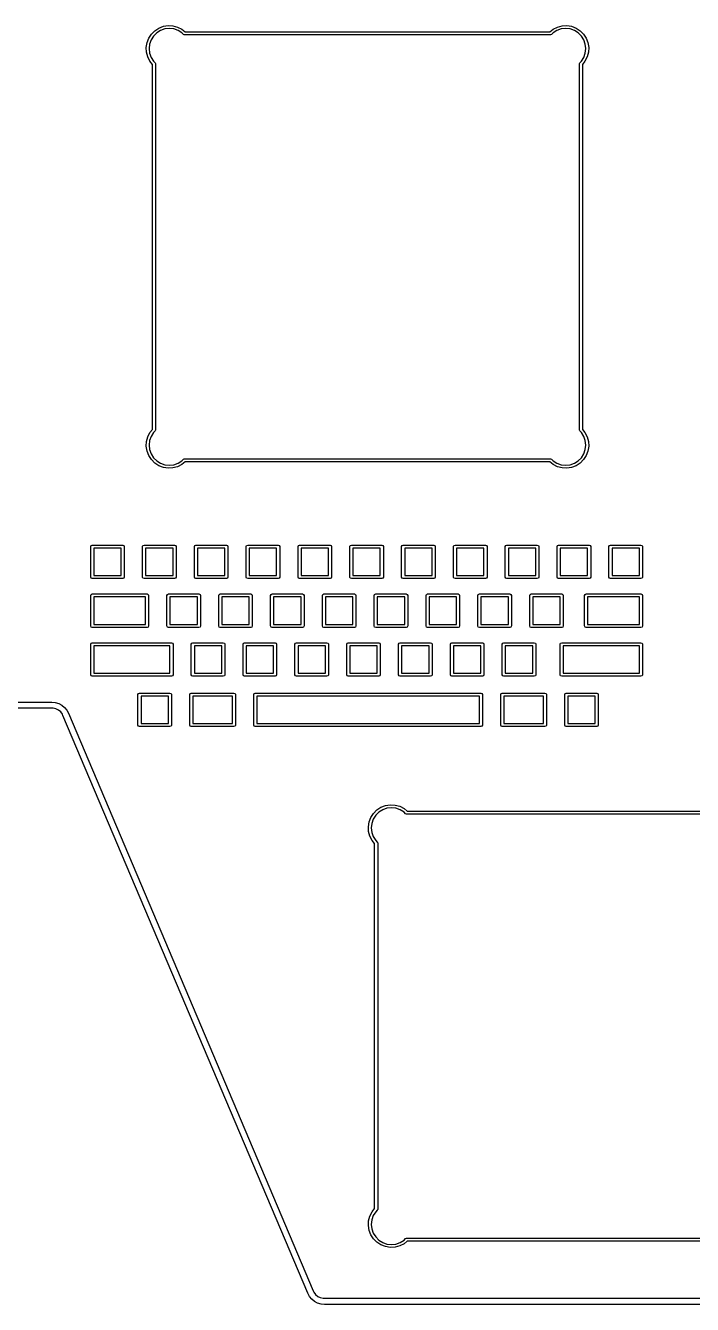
# Model space of a CAD drawing. Extents: x 64 to 184, y -150 to -49.
# Drawn here: x 99.56 to 121.44, y -131.3 to -89.37 of the extents above; entities that cross this region are included whole.
import ezdxf

# ---------------------------------------------------------------- set-up
doc = ezdxf.new("R2010")
doc.units = 0
doc.layers.add('BLACK', color=7, linetype='CONTINUOUS')

msp = doc.modelspace()

# ---------------------------------------------------------------- linework, layer by layer
at = {"layer": 'BLACK', "linetype": 'CONTINUOUS'}
for p, q in [((103.604014, -89.777681), (103.690218, -89.644938)), ((103.761603, -89.709109), (103.682822, -89.834488)), ((103.690218, -89.644938), (103.802138, -89.533018)), ((103.866309, -89.604403), (103.761603, -89.709109)), ((103.802138, -89.533018), (103.934881, -89.446814)), ((103.991688, -89.525622), (103.866309, -89.604403)), ((103.934881, -89.446814), (104.082647, -89.390092)), ((104.131455, -89.476715), (103.991688, -89.525622)), ((104.082647, -89.390092), (104.238976, -89.365332)), ((104.2786, -89.460136), (104.131455, -89.476715)), ((104.238976, -89.365332), (104.397037, -89.373615)), ((104.425745, -89.476715), (104.2786, -89.460136)), ((104.397037, -89.373615), (104.549923, -89.414581)), ((104.565512, -89.525622), (104.425745, -89.476715)), ((104.549923, -89.414581), (104.690949, -89.486437)), ((104.690891, -89.604403), (104.565512, -89.525622)), ((104.743244, -89.656756), (104.690891, -89.604403)), ((104.690949, -89.486437), (104.79587, -89.5714)), ((104.743245, -89.656755), (104.743244, -89.656756)), ((104.770778, -89.670784), (104.743245, -89.656755)), ((104.77536, -89.670058), (104.770778, -89.670784)), ((104.7786, -89.6714), (104.77536, -89.670058)), ((116.7786, -89.6714), (104.7786, -89.6714)), ((104.79587, -89.5714), (116.76133, -89.5714)), ((116.76133, -89.5714), (116.866251, -89.486437)), ((116.781839, -89.670058), (116.7786, -89.6714)), ((116.786422, -89.670784), (116.781839, -89.670058)), ((116.813955, -89.656755), (116.786422, -89.670784)), ((116.813956, -89.656756), (116.813955, -89.656755)), ((116.866309, -89.604403), (116.813956, -89.656756)), ((116.866251, -89.486437), (117.007277, -89.414581)), ((116.991688, -89.525622), (116.866309, -89.604403)), ((117.131455, -89.476715), (116.991688, -89.525622)), ((117.007277, -89.414581), (117.160163, -89.373615)), ((117.2786, -89.460136), (117.131455, -89.476715)), ((117.160163, -89.373615), (117.318224, -89.365332)), ((117.425745, -89.476715), (117.2786, -89.460136)), ((117.318224, -89.365332), (117.474553, -89.390092)), ((117.565512, -89.525622), (117.425745, -89.476715)), ((117.474553, -89.390092), (117.622319, -89.446814)), ((117.690891, -89.604403), (117.565512, -89.525622)), ((117.622319, -89.446814), (117.755062, -89.533018)), ((117.795597, -89.709109), (117.690891, -89.604403)), ((117.755062, -89.533018), (117.866982, -89.644938)), ((117.874378, -89.834488), (117.795597, -89.709109)), ((117.866982, -89.644938), (117.953186, -89.777681)), ((103.522532, -90.081776), (103.547292, -89.925447)), ((103.530815, -90.239837), (103.522532, -90.081776)), ((103.547292, -89.925447), (103.604014, -89.777681)), ((103.633915, -89.974255), (103.617336, -90.1214)), ((103.617336, -90.1214), (103.633915, -90.268545)), ((103.682822, -89.834488), (103.633915, -89.974255)), ((117.923285, -89.974255), (117.874378, -89.834488)), ((117.939864, -90.1214), (117.923285, -89.974255)), ((117.923285, -90.268545), (117.939864, -90.1214)), ((117.953186, -89.777681), (118.009908, -89.925447)), ((118.009908, -89.925447), (118.034668, -90.081776)), ((118.034668, -90.081776), (118.026385, -90.239837)), ((103.571781, -90.392723), (103.530815, -90.239837)), ((103.643637, -90.533749), (103.571781, -90.392723)), ((103.633915, -90.268545), (103.682822, -90.408312)), ((103.7286, -90.638669), (103.643637, -90.533749)), ((103.682822, -90.408312), (103.761603, -90.533691)), ((103.761603, -90.533691), (103.813956, -90.586044)), ((117.743244, -90.586044), (117.795597, -90.533691)), ((117.795597, -90.533691), (117.874378, -90.408312)), ((117.913563, -90.533749), (117.8286, -90.638669)), ((117.874378, -90.408312), (117.923285, -90.268545)), ((117.985419, -90.392723), (117.913563, -90.533749)), ((118.026385, -90.239837), (117.985419, -90.392723)), ((103.7286, -102.60413), (103.7286, -90.638669)), ((103.813956, -90.586044), (103.813955, -90.586045)), ((103.813955, -90.586045), (103.827984, -90.613578)), ((103.827984, -90.613578), (103.827258, -90.61816)), ((103.827258, -90.61816), (103.8286, -90.6214)), ((103.8286, -90.6214), (103.8286, -102.6214)), ((117.7286, -90.6214), (117.729941, -90.61816)), ((117.7286, -102.6214), (117.7286, -90.6214)), ((117.729216, -90.613578), (117.743245, -90.586045)), ((117.729941, -90.61816), (117.729216, -90.613578)), ((117.743245, -90.586045), (117.743244, -90.586044)), ((117.8286, -90.638669), (117.8286, -102.60413)), ((103.571781, -102.850077), (103.643637, -102.709051)), ((103.643637, -102.709051), (103.7286, -102.60413)), ((103.761603, -102.709109), (103.682822, -102.834488)), ((103.813956, -102.656756), (103.761603, -102.709109)), ((103.827984, -102.629222), (103.813955, -102.656755)), ((103.813955, -102.656755), (103.813956, -102.656756)), ((103.8286, -102.6214), (103.827258, -102.624639)), ((103.827258, -102.624639), (103.827984, -102.629222)), ((117.729941, -102.624639), (117.7286, -102.6214)), ((117.729216, -102.629222), (117.729941, -102.624639)), ((117.743245, -102.656755), (117.729216, -102.629222)), ((117.743244, -102.656756), (117.743245, -102.656755)), ((117.795597, -102.709109), (117.743244, -102.656756)), ((117.874378, -102.834488), (117.795597, -102.709109)), ((117.8286, -102.60413), (117.913563, -102.709051)), ((117.913563, -102.709051), (117.985419, -102.850077)), ((103.522532, -103.161024), (103.530815, -103.002963)), ((103.530815, -103.002963), (103.571781, -102.850077)), ((103.633915, -102.974255), (103.617336, -103.1214)), ((103.617336, -103.1214), (103.633915, -103.268545)), ((103.682822, -102.834488), (103.633915, -102.974255)), ((117.923285, -102.974255), (117.874378, -102.834488)), ((117.939864, -103.1214), (117.923285, -102.974255)), ((117.923285, -103.268545), (117.939864, -103.1214)), ((117.985419, -102.850077), (118.026385, -103.002963)), ((118.026385, -103.002963), (118.034668, -103.161024)), ((103.547292, -103.317353), (103.522532, -103.161024)), ((103.604014, -103.465119), (103.547292, -103.317353)), ((103.690218, -103.597862), (103.604014, -103.465119)), ((103.633915, -103.268545), (103.682822, -103.408312)), ((103.682822, -103.408312), (103.761603, -103.533691)), ((103.761603, -103.533691), (103.866309, -103.638397)), ((117.690891, -103.638397), (117.795597, -103.533691)), ((117.795597, -103.533691), (117.874378, -103.408312)), ((117.953186, -103.465119), (117.866982, -103.597862)), ((117.874378, -103.408312), (117.923285, -103.268545)), ((118.009908, -103.317353), (117.953186, -103.465119)), ((118.034668, -103.161024), (118.009908, -103.317353)), ((103.802138, -103.709782), (103.690218, -103.597862)), ((103.934881, -103.795986), (103.802138, -103.709782)), ((103.866309, -103.638397), (103.991688, -103.717178)), ((104.082647, -103.852708), (103.934881, -103.795986)), ((103.991688, -103.717178), (104.131455, -103.766085)), ((104.238976, -103.877468), (104.082647, -103.852708)), ((104.131455, -103.766085), (104.2786, -103.782664)), ((104.397037, -103.869185), (104.238976, -103.877468)), ((104.2786, -103.782664), (104.425745, -103.766085)), ((104.549923, -103.828219), (104.397037, -103.869185)), ((104.425745, -103.766085), (104.565512, -103.717178)), ((104.690949, -103.756363), (104.549923, -103.828219)), ((104.565512, -103.717178), (104.690891, -103.638397)), ((104.690891, -103.638397), (104.743244, -103.586044)), ((104.79587, -103.6714), (104.690949, -103.756363)), ((104.743244, -103.586044), (104.743245, -103.586045)), ((104.743245, -103.586045), (104.770778, -103.572016)), ((104.770778, -103.572016), (104.77536, -103.572741)), ((104.77536, -103.572741), (104.7786, -103.5714)), ((104.7786, -103.5714), (116.7786, -103.5714)), ((116.76133, -103.6714), (104.79587, -103.6714)), ((116.866251, -103.756363), (116.76133, -103.6714)), ((116.7786, -103.5714), (116.781839, -103.572741)), ((116.781839, -103.572741), (116.786422, -103.572016)), ((116.786422, -103.572016), (116.813955, -103.586045)), ((116.813955, -103.586045), (116.813956, -103.586044)), ((116.813956, -103.586044), (116.866309, -103.638397)), ((117.007277, -103.828219), (116.866251, -103.756363)), ((116.866309, -103.638397), (116.991688, -103.717178)), ((116.991688, -103.717178), (117.131455, -103.766085)), ((117.160163, -103.869185), (117.007277, -103.828219)), ((117.131455, -103.766085), (117.2786, -103.782664)), ((117.318224, -103.877468), (117.160163, -103.869185)), ((117.2786, -103.782664), (117.425745, -103.766085)), ((117.474553, -103.852708), (117.318224, -103.877468)), ((117.425745, -103.766085), (117.565512, -103.717178)), ((117.622319, -103.795986), (117.474553, -103.852708)), ((117.565512, -103.717178), (117.690891, -103.638397)), ((117.755062, -103.709782), (117.622319, -103.795986)), ((117.866982, -103.597862), (117.755062, -103.709782)), ((101.7, -106.45), (101.714645, -106.414645)), ((101.7, -107.45), (101.7, -106.45)), ((101.714645, -106.414645), (101.75, -106.4)), ((101.75, -106.4), (102.75, -106.4)), ((101.8, -106.5), (101.8, -107.4)), ((102.7, -106.5), (101.8, -106.5)), ((102.7, -107.4), (102.7, -106.5)), ((102.75, -106.4), (102.785355, -106.414645)), ((102.785355, -106.414645), (102.8, -106.45)), ((102.8, -106.45), (102.8, -107.45)), ((103.4, -106.45), (103.414645, -106.414645)), ((103.4, -107.45), (103.4, -106.45)), ((103.414645, -106.414645), (103.45, -106.4)), ((103.45, -106.4), (104.45, -106.4)), ((103.5, -106.5), (103.5, -107.4)), ((104.4, -106.5), (103.5, -106.5)), ((104.4, -107.4), (104.4, -106.5)), ((104.45, -106.4), (104.485355, -106.414645)), ((104.485355, -106.414645), (104.5, -106.45)), ((104.5, -106.45), (104.5, -107.45)), ((105.1, -106.45), (105.114645, -106.414645)), ((105.1, -107.45), (105.1, -106.45)), ((105.114645, -106.414645), (105.15, -106.4)), ((105.15, -106.4), (106.15, -106.4)), ((105.2, -106.5), (105.2, -107.4)), ((106.1, -106.5), (105.2, -106.5)), ((106.1, -107.4), (106.1, -106.5)), ((106.15, -106.4), (106.185355, -106.414645)), ((106.185355, -106.414645), (106.2, -106.45)), ((106.2, -106.45), (106.2, -107.45)), ((106.8, -106.45), (106.814645, -106.414645)), ((106.8, -107.45), (106.8, -106.45)), ((106.814645, -106.414645), (106.85, -106.4)), ((106.85, -106.4), (107.85, -106.4)), ((106.9, -106.5), (106.9, -107.4)), ((107.8, -106.5), (106.9, -106.5)), ((107.8, -107.4), (107.8, -106.5)), ((107.85, -106.4), (107.885355, -106.414645)), ((107.885355, -106.414645), (107.9, -106.45)), ((107.9, -106.45), (107.9, -107.45)), ((108.5, -106.45), (108.514645, -106.414645)), ((108.5, -107.45), (108.5, -106.45)), ((108.514645, -106.414645), (108.55, -106.4)), ((108.55, -106.4), (109.55, -106.4)), ((108.6, -106.5), (108.6, -107.4)), ((109.5, -106.5), (108.6, -106.5)), ((109.5, -107.4), (109.5, -106.5)), ((109.55, -106.4), (109.585355, -106.414645)), ((109.585355, -106.414645), (109.6, -106.45)), ((109.6, -106.45), (109.6, -107.45)), ((110.2, -106.45), (110.214645, -106.414645)), ((110.2, -107.45), (110.2, -106.45)), ((110.214645, -106.414645), (110.25, -106.4)), ((110.25, -106.4), (111.25, -106.4)), ((110.3, -106.5), (110.3, -107.4)), ((111.2, -106.5), (110.3, -106.5)), ((111.2, -107.4), (111.2, -106.5)), ((111.25, -106.4), (111.285355, -106.414645)), ((111.285355, -106.414645), (111.3, -106.45)), ((111.3, -106.45), (111.3, -107.45)), ((111.9, -106.45), (111.914645, -106.414645)), ((111.9, -107.45), (111.9, -106.45)), ((111.914645, -106.414645), (111.95, -106.4)), ((111.95, -106.4), (112.95, -106.4)), ((112, -106.5), (112, -107.4)), ((112.9, -106.5), (112, -106.5)), ((112.9, -107.4), (112.9, -106.5)), ((112.95, -106.4), (112.985355, -106.414645)), ((112.985355, -106.414645), (113, -106.45)), ((113, -106.45), (113, -107.45)), ((113.6, -106.45), (113.614645, -106.414645)), ((113.6, -107.45), (113.6, -106.45)), ((113.614645, -106.414645), (113.65, -106.4)), ((113.65, -106.4), (114.65, -106.4)), ((113.7, -106.5), (113.7, -107.4)), ((114.6, -106.5), (113.7, -106.5)), ((114.6, -107.4), (114.6, -106.5)), ((114.65, -106.4), (114.685355, -106.414645)), ((114.685355, -106.414645), (114.7, -106.45)), ((114.7, -106.45), (114.7, -107.45)), ((115.3, -106.45), (115.314645, -106.414645)), ((115.3, -107.45), (115.3, -106.45)), ((115.314645, -106.414645), (115.35, -106.4)), ((115.35, -106.4), (116.35, -106.4)), ((115.4, -106.5), (115.4, -107.4)), ((116.3, -106.5), (115.4, -106.5)), ((116.3, -107.4), (116.3, -106.5)), ((116.35, -106.4), (116.385355, -106.414645)), ((116.385355, -106.414645), (116.4, -106.45)), ((116.4, -106.45), (116.4, -107.45)), ((117, -106.45), (117.014645, -106.414645)), ((117, -107.45), (117, -106.45)), ((117.014645, -106.414645), (117.05, -106.4)), ((117.05, -106.4), (118.05, -106.4)), ((117.1, -106.5), (117.1, -107.4)), ((118, -106.5), (117.1, -106.5)), ((118, -107.4), (118, -106.5)), ((118.05, -106.4), (118.085355, -106.414645)), ((118.085355, -106.414645), (118.1, -106.45)), ((118.1, -106.45), (118.1, -107.45)), ((118.7, -106.45), (118.714645, -106.414645)), ((118.7, -107.45), (118.7, -106.45)), ((118.714645, -106.414645), (118.75, -106.4)), ((118.75, -106.4), (119.75, -106.4)), ((118.8, -106.5), (118.8, -107.4)), ((119.7, -106.5), (118.8, -106.5)), ((119.7, -107.4), (119.7, -106.5)), ((119.75, -106.4), (119.785355, -106.414645)), ((119.785355, -106.414645), (119.8, -106.45)), ((119.8, -106.45), (119.8, -107.45)), ((101.714645, -107.485355), (101.7, -107.45)), ((101.75, -107.5), (101.714645, -107.485355)), ((102.75, -107.5), (101.75, -107.5)), ((101.8, -107.4), (102.7, -107.4)), ((102.785355, -107.485355), (102.75, -107.5)), ((102.8, -107.45), (102.785355, -107.485355)), ((103.414645, -107.485355), (103.4, -107.45)), ((103.45, -107.5), (103.414645, -107.485355)), ((104.45, -107.5), (103.45, -107.5)), ((103.5, -107.4), (104.4, -107.4)), ((104.485355, -107.485355), (104.45, -107.5)), ((104.5, -107.45), (104.485355, -107.485355)), ((105.114645, -107.485355), (105.1, -107.45)), ((105.15, -107.5), (105.114645, -107.485355)), ((106.15, -107.5), (105.15, -107.5)), ((105.2, -107.4), (106.1, -107.4)), ((106.185355, -107.485355), (106.15, -107.5)), ((106.2, -107.45), (106.185355, -107.485355)), ((106.814645, -107.485355), (106.8, -107.45)), ((106.85, -107.5), (106.814645, -107.485355)), ((107.85, -107.5), (106.85, -107.5)), ((106.9, -107.4), (107.8, -107.4)), ((107.885355, -107.485355), (107.85, -107.5)), ((107.9, -107.45), (107.885355, -107.485355)), ((108.514645, -107.485355), (108.5, -107.45)), ((108.55, -107.5), (108.514645, -107.485355)), ((109.55, -107.5), (108.55, -107.5)), ((108.6, -107.4), (109.5, -107.4)), ((109.585355, -107.485355), (109.55, -107.5)), ((109.6, -107.45), (109.585355, -107.485355)), ((110.214645, -107.485355), (110.2, -107.45)), ((110.25, -107.5), (110.214645, -107.485355)), ((111.25, -107.5), (110.25, -107.5)), ((110.3, -107.4), (111.2, -107.4)), ((111.285355, -107.485355), (111.25, -107.5)), ((111.3, -107.45), (111.285355, -107.485355)), ((111.914645, -107.485355), (111.9, -107.45)), ((111.95, -107.5), (111.914645, -107.485355)), ((112.95, -107.5), (111.95, -107.5)), ((112, -107.4), (112.9, -107.4)), ((112.985355, -107.485355), (112.95, -107.5)), ((113, -107.45), (112.985355, -107.485355)), ((113.614645, -107.485355), (113.6, -107.45)), ((113.65, -107.5), (113.614645, -107.485355)), ((114.65, -107.5), (113.65, -107.5)), ((113.7, -107.4), (114.6, -107.4)), ((114.685355, -107.485355), (114.65, -107.5)), ((114.7, -107.45), (114.685355, -107.485355)), ((115.314645, -107.485355), (115.3, -107.45)), ((115.35, -107.5), (115.314645, -107.485355)), ((116.35, -107.5), (115.35, -107.5)), ((115.4, -107.4), (116.3, -107.4)), ((116.385355, -107.485355), (116.35, -107.5)), ((116.4, -107.45), (116.385355, -107.485355)), ((117.014645, -107.485355), (117, -107.45)), ((117.05, -107.5), (117.014645, -107.485355)), ((118.05, -107.5), (117.05, -107.5)), ((117.1, -107.4), (118, -107.4)), ((118.085355, -107.485355), (118.05, -107.5)), ((118.1, -107.45), (118.085355, -107.485355)), ((118.714645, -107.485355), (118.7, -107.45)), ((118.75, -107.5), (118.714645, -107.485355)), ((119.75, -107.5), (118.75, -107.5)), ((118.8, -107.4), (119.7, -107.4)), ((119.785355, -107.485355), (119.75, -107.5)), ((119.8, -107.45), (119.785355, -107.485355)), ((101.7, -108.05), (101.714645, -108.014645)), ((101.7, -109.05), (101.7, -108.05)), ((101.714645, -108.014645), (101.75, -108)), ((101.75, -108), (103.55, -108)), ((101.8, -108.1), (101.8, -109)), ((103.5, -108.1), (101.8, -108.1)), ((103.5, -109), (103.5, -108.1)), ((103.55, -108), (103.585355, -108.014645)), ((103.585355, -108.014645), (103.6, -108.05)), ((103.6, -108.05), (103.6, -109.05)), ((104.2, -108.05), (104.214645, -108.014645)), ((104.2, -109.05), (104.2, -108.05)), ((104.214645, -108.014645), (104.25, -108)), ((104.25, -108), (105.25, -108)), ((104.3, -108.1), (104.3, -109)), ((105.2, -108.1), (104.3, -108.1)), ((105.2, -109), (105.2, -108.1)), ((105.25, -108), (105.285355, -108.014645)), ((105.285355, -108.014645), (105.3, -108.05)), ((105.3, -108.05), (105.3, -109.05)), ((105.9, -108.05), (105.914645, -108.014645)), ((105.9, -109.05), (105.9, -108.05)), ((105.914645, -108.014645), (105.95, -108)), ((105.95, -108), (106.95, -108)), ((106, -108.1), (106, -109)), ((106.9, -108.1), (106, -108.1)), ((106.9, -109), (106.9, -108.1)), ((106.95, -108), (106.985355, -108.014645)), ((106.985355, -108.014645), (107, -108.05)), ((107, -108.05), (107, -109.05)), ((107.6, -108.05), (107.614645, -108.014645)), ((107.6, -109.05), (107.6, -108.05)), ((107.614645, -108.014645), (107.65, -108)), ((107.65, -108), (108.65, -108)), ((107.7, -108.1), (107.7, -109)), ((108.6, -108.1), (107.7, -108.1)), ((108.6, -109), (108.6, -108.1)), ((108.65, -108), (108.685355, -108.014645)), ((108.685355, -108.014645), (108.7, -108.05)), ((108.7, -108.05), (108.7, -109.05)), ((109.3, -108.05), (109.314645, -108.014645)), ((109.3, -109.05), (109.3, -108.05)), ((109.314645, -108.014645), (109.35, -108)), ((109.35, -108), (110.35, -108)), ((109.4, -108.1), (109.4, -109)), ((110.3, -108.1), (109.4, -108.1)), ((110.3, -109), (110.3, -108.1)), ((110.35, -108), (110.385355, -108.014645)), ((110.385355, -108.014645), (110.4, -108.05)), ((110.4, -108.05), (110.4, -109.05)), ((111, -108.05), (111.014645, -108.014645)), ((111, -109.05), (111, -108.05)), ((111.014645, -108.014645), (111.05, -108)), ((111.05, -108), (112.05, -108)), ((111.1, -108.1), (111.1, -109)), ((112, -108.1), (111.1, -108.1)), ((112, -109), (112, -108.1)), ((112.05, -108), (112.085355, -108.014645)), ((112.085355, -108.014645), (112.1, -108.05)), ((112.1, -108.05), (112.1, -109.05)), ((112.7, -108.05), (112.714645, -108.014645)), ((112.7, -109.05), (112.7, -108.05)), ((112.714645, -108.014645), (112.75, -108)), ((112.75, -108), (113.75, -108)), ((112.8, -108.1), (112.8, -109)), ((113.7, -108.1), (112.8, -108.1)), ((113.7, -109), (113.7, -108.1)), ((113.75, -108), (113.785355, -108.014645)), ((113.785355, -108.014645), (113.8, -108.05)), ((113.8, -108.05), (113.8, -109.05)), ((114.4, -108.05), (114.414645, -108.014645)), ((114.4, -109.05), (114.4, -108.05)), ((114.414645, -108.014645), (114.45, -108)), ((114.45, -108), (115.45, -108)), ((114.5, -108.1), (114.5, -109)), ((115.4, -108.1), (114.5, -108.1)), ((115.4, -109), (115.4, -108.1)), ((115.45, -108), (115.485355, -108.014645)), ((115.485355, -108.014645), (115.5, -108.05)), ((115.5, -108.05), (115.5, -109.05)), ((116.1, -108.05), (116.114645, -108.014645)), ((116.1, -109.05), (116.1, -108.05)), ((116.114645, -108.014645), (116.15, -108)), ((116.15, -108), (117.15, -108)), ((116.2, -108.1), (116.2, -109)), ((117.1, -108.1), (116.2, -108.1)), ((117.1, -109), (117.1, -108.1)), ((117.15, -108), (117.185355, -108.014645)), ((117.185355, -108.014645), (117.2, -108.05)), ((117.2, -108.05), (117.2, -109.05)), ((117.9, -108.05), (117.914645, -108.014645)), ((117.9, -109.05), (117.9, -108.05)), ((117.914645, -108.014645), (117.95, -108)), ((117.95, -108), (119.75, -108)), ((118, -108.1), (118, -109)), ((119.7, -108.1), (118, -108.1)), ((119.7, -109), (119.7, -108.1)), ((119.75, -108), (119.785355, -108.014645)), ((119.785355, -108.014645), (119.8, -108.05)), ((119.8, -108.05), (119.8, -109.05)), ((101.8, -109), (103.5, -109)), ((104.3, -109), (105.2, -109)), ((106, -109), (106.9, -109)), ((107.7, -109), (108.6, -109)), ((109.4, -109), (110.3, -109)), ((111.1, -109), (112, -109)), ((112.8, -109), (113.7, -109)), ((114.5, -109), (115.4, -109)), ((116.2, -109), (117.1, -109)), ((118, -109), (119.7, -109)), ((101.714645, -109.085355), (101.7, -109.05)), ((101.75, -109.1), (101.714645, -109.085355)), ((103.55, -109.1), (101.75, -109.1)), ((103.585355, -109.085355), (103.55, -109.1)), ((103.6, -109.05), (103.585355, -109.085355)), ((104.214645, -109.085355), (104.2, -109.05)), ((104.25, -109.1), (104.214645, -109.085355)), ((105.25, -109.1), (104.25, -109.1)), ((105.285355, -109.085355), (105.25, -109.1)), ((105.3, -109.05), (105.285355, -109.085355)), ((105.914645, -109.085355), (105.9, -109.05)), ((105.95, -109.1), (105.914645, -109.085355)), ((106.95, -109.1), (105.95, -109.1)), ((106.985355, -109.085355), (106.95, -109.1)), ((107, -109.05), (106.985355, -109.085355)), ((107.614645, -109.085355), (107.6, -109.05)), ((107.65, -109.1), (107.614645, -109.085355)), ((108.65, -109.1), (107.65, -109.1)), ((108.685355, -109.085355), (108.65, -109.1)), ((108.7, -109.05), (108.685355, -109.085355)), ((109.314645, -109.085355), (109.3, -109.05)), ((109.35, -109.1), (109.314645, -109.085355)), ((110.35, -109.1), (109.35, -109.1)), ((110.385355, -109.085355), (110.35, -109.1)), ((110.4, -109.05), (110.385355, -109.085355)), ((111.014645, -109.085355), (111, -109.05)), ((111.05, -109.1), (111.014645, -109.085355)), ((112.05, -109.1), (111.05, -109.1)), ((112.085355, -109.085355), (112.05, -109.1)), ((112.1, -109.05), (112.085355, -109.085355)), ((112.714645, -109.085355), (112.7, -109.05)), ((112.75, -109.1), (112.714645, -109.085355)), ((113.75, -109.1), (112.75, -109.1)), ((113.785355, -109.085355), (113.75, -109.1)), ((113.8, -109.05), (113.785355, -109.085355)), ((114.414645, -109.085355), (114.4, -109.05)), ((114.45, -109.1), (114.414645, -109.085355)), ((115.45, -109.1), (114.45, -109.1)), ((115.485355, -109.085355), (115.45, -109.1)), ((115.5, -109.05), (115.485355, -109.085355)), ((116.114645, -109.085355), (116.1, -109.05)), ((116.15, -109.1), (116.114645, -109.085355)), ((117.15, -109.1), (116.15, -109.1)), ((117.185355, -109.085355), (117.15, -109.1)), ((117.2, -109.05), (117.185355, -109.085355)), ((117.914645, -109.085355), (117.9, -109.05)), ((117.95, -109.1), (117.914645, -109.085355)), ((119.75, -109.1), (117.95, -109.1)), ((119.785355, -109.085355), (119.75, -109.1)), ((119.8, -109.05), (119.785355, -109.085355)), ((101.7, -109.65), (101.714645, -109.614645)), ((101.7, -110.65), (101.7, -109.65)), ((101.714645, -109.614645), (101.75, -109.6)), ((101.75, -109.6), (104.35, -109.6)), ((101.8, -109.7), (101.8, -110.6)), ((104.3, -109.7), (101.8, -109.7)), ((104.3, -110.6), (104.3, -109.7)), ((104.35, -109.6), (104.385355, -109.614645)), ((104.385355, -109.614645), (104.4, -109.65)), ((104.4, -109.65), (104.4, -110.65)), ((105, -109.65), (105.014645, -109.614645)), ((105, -110.65), (105, -109.65)), ((105.014645, -109.614645), (105.05, -109.6)), ((105.05, -109.6), (106.05, -109.6)), ((105.1, -109.7), (105.1, -110.6)), ((106, -109.7), (105.1, -109.7)), ((106, -110.6), (106, -109.7)), ((106.05, -109.6), (106.085355, -109.614645)), ((106.085355, -109.614645), (106.1, -109.65)), ((106.1, -109.65), (106.1, -110.65)), ((106.7, -109.65), (106.714645, -109.614645)), ((106.7, -110.65), (106.7, -109.65)), ((106.714645, -109.614645), (106.75, -109.6)), ((106.75, -109.6), (107.75, -109.6)), ((106.8, -109.7), (106.8, -110.6)), ((107.7, -109.7), (106.8, -109.7)), ((107.7, -110.6), (107.7, -109.7)), ((107.75, -109.6), (107.785355, -109.614645)), ((107.785355, -109.614645), (107.8, -109.65)), ((107.8, -109.65), (107.8, -110.65)), ((108.4, -109.65), (108.414645, -109.614645)), ((108.4, -110.65), (108.4, -109.65)), ((108.414645, -109.614645), (108.45, -109.6)), ((108.45, -109.6), (109.45, -109.6)), ((108.5, -109.7), (108.5, -110.6)), ((109.4, -109.7), (108.5, -109.7)), ((109.4, -110.6), (109.4, -109.7)), ((109.45, -109.6), (109.485355, -109.614645)), ((109.485355, -109.614645), (109.5, -109.65)), ((109.5, -109.65), (109.5, -110.65)), ((110.1, -109.65), (110.114645, -109.614645)), ((110.1, -110.65), (110.1, -109.65)), ((110.114645, -109.614645), (110.15, -109.6)), ((110.15, -109.6), (111.15, -109.6)), ((110.2, -109.7), (110.2, -110.6)), ((111.1, -109.7), (110.2, -109.7)), ((111.1, -110.6), (111.1, -109.7)), ((111.15, -109.6), (111.185355, -109.614645)), ((111.185355, -109.614645), (111.2, -109.65)), ((111.2, -109.65), (111.2, -110.65)), ((111.8, -109.65), (111.814645, -109.614645)), ((111.8, -110.65), (111.8, -109.65)), ((111.814645, -109.614645), (111.85, -109.6)), ((111.85, -109.6), (112.85, -109.6)), ((111.9, -109.7), (111.9, -110.6)), ((112.8, -109.7), (111.9, -109.7)), ((112.8, -110.6), (112.8, -109.7)), ((112.85, -109.6), (112.885355, -109.614645)), ((112.885355, -109.614645), (112.9, -109.65)), ((112.9, -109.65), (112.9, -110.65)), ((113.5, -109.65), (113.514645, -109.614645)), ((113.5, -110.65), (113.5, -109.65)), ((113.514645, -109.614645), (113.55, -109.6)), ((113.55, -109.6), (114.55, -109.6)), ((113.6, -109.7), (113.6, -110.6)), ((114.5, -109.7), (113.6, -109.7)), ((114.5, -110.6), (114.5, -109.7)), ((114.55, -109.6), (114.585355, -109.614645)), ((114.585355, -109.614645), (114.6, -109.65)), ((114.6, -109.65), (114.6, -110.65)), ((115.2, -109.65), (115.214645, -109.614645)), ((115.2, -110.65), (115.2, -109.65)), ((115.214645, -109.614645), (115.25, -109.6)), ((115.25, -109.6), (116.25, -109.6)), ((115.3, -109.7), (115.3, -110.6)), ((116.2, -109.7), (115.3, -109.7)), ((116.2, -110.6), (116.2, -109.7)), ((116.25, -109.6), (116.285355, -109.614645)), ((116.285355, -109.614645), (116.3, -109.65)), ((116.3, -109.65), (116.3, -110.65)), ((117.1, -109.65), (117.114645, -109.614645)), ((117.1, -110.65), (117.1, -109.65)), ((117.114645, -109.614645), (117.15, -109.6)), ((117.15, -109.6), (119.75, -109.6)), ((117.2, -109.7), (117.2, -110.6)), ((119.7, -109.7), (117.2, -109.7)), ((119.7, -110.6), (119.7, -109.7)), ((119.75, -109.6), (119.785355, -109.614645)), ((119.785355, -109.614645), (119.8, -109.65)), ((119.8, -109.65), (119.8, -110.65)), ((101.714645, -110.685355), (101.7, -110.65)), ((101.75, -110.7), (101.714645, -110.685355)), ((101.8, -110.6), (104.3, -110.6)), ((104.385355, -110.685355), (104.35, -110.7)), ((104.4, -110.65), (104.385355, -110.685355)), ((105.014645, -110.685355), (105, -110.65)), ((105.05, -110.7), (105.014645, -110.685355)), ((105.1, -110.6), (106, -110.6)), ((106.085355, -110.685355), (106.05, -110.7)), ((106.1, -110.65), (106.085355, -110.685355)), ((106.714645, -110.685355), (106.7, -110.65)), ((106.75, -110.7), (106.714645, -110.685355)), ((106.8, -110.6), (107.7, -110.6)), ((107.785355, -110.685355), (107.75, -110.7)), ((107.8, -110.65), (107.785355, -110.685355)), ((108.414645, -110.685355), (108.4, -110.65)), ((108.45, -110.7), (108.414645, -110.685355)), ((108.5, -110.6), (109.4, -110.6)), ((109.485355, -110.685355), (109.45, -110.7)), ((109.5, -110.65), (109.485355, -110.685355)), ((110.114645, -110.685355), (110.1, -110.65)), ((110.15, -110.7), (110.114645, -110.685355)), ((110.2, -110.6), (111.1, -110.6)), ((111.185355, -110.685355), (111.15, -110.7)), ((111.2, -110.65), (111.185355, -110.685355)), ((111.814645, -110.685355), (111.8, -110.65)), ((111.85, -110.7), (111.814645, -110.685355)), ((111.9, -110.6), (112.8, -110.6)), ((112.885355, -110.685355), (112.85, -110.7)), ((112.9, -110.65), (112.885355, -110.685355)), ((113.514645, -110.685355), (113.5, -110.65)), ((113.55, -110.7), (113.514645, -110.685355)), ((113.6, -110.6), (114.5, -110.6)), ((114.585355, -110.685355), (114.55, -110.7)), ((114.6, -110.65), (114.585355, -110.685355)), ((115.214645, -110.685355), (115.2, -110.65)), ((115.25, -110.7), (115.214645, -110.685355)), ((115.3, -110.6), (116.2, -110.6)), ((116.285355, -110.685355), (116.25, -110.7)), ((116.3, -110.65), (116.285355, -110.685355)), ((117.114645, -110.685355), (117.1, -110.65)), ((117.15, -110.7), (117.114645, -110.685355)), ((117.2, -110.6), (119.7, -110.6)), ((119.785355, -110.685355), (119.75, -110.7)), ((119.8, -110.65), (119.785355, -110.685355)), ((104.35, -110.7), (101.75, -110.7)), ((106.05, -110.7), (105.05, -110.7)), ((107.75, -110.7), (106.75, -110.7)), ((109.45, -110.7), (108.45, -110.7)), ((111.15, -110.7), (110.15, -110.7)), ((112.85, -110.7), (111.85, -110.7)), ((114.55, -110.7), (113.55, -110.7)), ((116.25, -110.7), (115.25, -110.7)), ((119.75, -110.7), (117.15, -110.7)), ((103.25, -111.3), (103.264645, -111.264645)), ((103.25, -112.3), (103.25, -111.3)), ((103.264645, -111.264645), (103.3, -111.25)), ((103.3, -111.25), (104.3, -111.25)), ((103.35, -111.35), (103.35, -112.25)), ((104.25, -111.35), (103.35, -111.35)), ((104.25, -112.25), (104.25, -111.35)), ((104.3, -111.25), (104.335355, -111.264645)), ((104.335355, -111.264645), (104.35, -111.3)), ((104.35, -111.3), (104.35, -112.3)), ((104.95, -111.3), (104.964645, -111.264645)), ((104.95, -112.3), (104.95, -111.3)), ((104.964645, -111.264645), (105, -111.25)), ((105, -111.25), (106.4, -111.25)), ((105.05, -111.35), (105.05, -112.25)), ((106.35, -111.35), (105.05, -111.35)), ((106.35, -112.25), (106.35, -111.35)), ((106.4, -111.25), (106.435355, -111.264645)), ((106.435355, -111.264645), (106.45, -111.3)), ((106.45, -111.3), (106.45, -112.3)), ((107.05, -111.3), (107.064645, -111.264645)), ((107.05, -112.3), (107.05, -111.3)), ((107.064645, -111.264645), (107.1, -111.25)), ((107.1, -111.25), (114.5, -111.25)), ((107.15, -111.35), (107.15, -112.25)), ((114.45, -111.35), (107.15, -111.35)), ((114.45, -112.25), (114.45, -111.35)), ((114.5, -111.25), (114.535355, -111.264645)), ((114.535355, -111.264645), (114.55, -111.3)), ((114.55, -111.3), (114.55, -112.3)), ((115.15, -111.3), (115.164645, -111.264645)), ((115.15, -112.3), (115.15, -111.3)), ((115.164645, -111.264645), (115.2, -111.25)), ((115.2, -111.25), (116.6, -111.25)), ((115.25, -111.35), (115.25, -112.25)), ((116.55, -111.35), (115.25, -111.35)), ((116.55, -112.25), (116.55, -111.35)), ((116.6, -111.25), (116.635355, -111.264645)), ((116.635355, -111.264645), (116.65, -111.3)), ((116.65, -111.3), (116.65, -112.3)), ((117.25, -111.3), (117.264645, -111.264645)), ((117.25, -112.3), (117.25, -111.3)), ((117.264645, -111.264645), (117.3, -111.25)), ((117.3, -111.25), (118.3, -111.25)), ((117.35, -111.35), (117.35, -112.25)), ((118.25, -111.35), (117.35, -111.35)), ((118.25, -112.25), (118.25, -111.35)), ((118.3, -111.25), (118.335355, -111.264645)), ((118.335355, -111.264645), (118.35, -111.3)), ((118.35, -111.3), (118.35, -112.3)), ((91.728553, -111.546446), (100.422414, -111.546446)), ((100.422406, -111.746446), (91.728553, -111.746446)), ((100.42241, -111.746447), (100.422406, -111.746446)), ((100.46942, -111.746478), (100.42241, -111.746447)), ((100.422414, -111.546446), (100.422417, -111.546447)), ((100.422417, -111.546447), (100.538666, -111.557819)), ((100.560877, -111.768277), (100.46942, -111.746478)), ((100.538666, -111.557819), (100.650511, -111.591496)), ((100.644788, -111.810685), (100.560877, -111.768277)), ((100.716582, -111.87139), (100.644788, -111.810685)), ((100.650511, -111.591496), (100.753713, -111.646204)), ((100.772347, -111.947086), (100.716582, -111.87139)), ((100.753713, -111.646204), (100.84436, -111.71987)), ((100.790695, -111.990292), (100.772347, -111.947086)), ((100.84436, -111.71987), (100.919018, -111.809701)), ((100.919018, -111.809701), (100.974859, -111.912294)), ((100.974859, -111.912294), (100.974841, -111.912301)), ((100.974841, -111.912301), (100.974841, -111.912305)), ((100.974841, -111.912305), (100.974845, -111.912309)), ((100.974845, -111.912309), (109.002297, -130.852538)), ((100.790701, -111.990355), (100.790695, -111.990292)), ((108.818153, -130.930584), (100.790701, -111.990355)), ((103.264645, -112.335355), (103.25, -112.3)), ((103.3, -112.35), (103.264645, -112.335355)), ((104.3, -112.35), (103.3, -112.35)), ((103.35, -112.25), (104.25, -112.25)), ((104.335355, -112.335355), (104.3, -112.35)), ((104.35, -112.3), (104.335355, -112.335355)), ((104.964645, -112.335355), (104.95, -112.3)), ((105, -112.35), (104.964645, -112.335355)), ((106.4, -112.35), (105, -112.35)), ((105.05, -112.25), (106.35, -112.25)), ((106.435355, -112.335355), (106.4, -112.35)), ((106.45, -112.3), (106.435355, -112.335355)), ((107.064645, -112.335355), (107.05, -112.3)), ((107.1, -112.35), (107.064645, -112.335355)), ((114.5, -112.35), (107.1, -112.35)), ((107.15, -112.25), (114.45, -112.25)), ((114.535355, -112.335355), (114.5, -112.35)), ((114.55, -112.3), (114.535355, -112.335355)), ((115.164645, -112.335355), (115.15, -112.3)), ((115.2, -112.35), (115.164645, -112.335355)), ((116.6, -112.35), (115.2, -112.35)), ((115.25, -112.25), (116.55, -112.25)), ((116.635355, -112.335355), (116.6, -112.35)), ((116.65, -112.3), (116.635355, -112.335355)), ((117.264645, -112.335355), (117.25, -112.3)), ((117.3, -112.35), (117.264645, -112.335355)), ((118.3, -112.35), (117.3, -112.35)), ((117.35, -112.25), (118.25, -112.25)), ((118.335355, -112.335355), (118.3, -112.35)), ((118.35, -112.3), (118.335355, -112.335355)), ((110.890014, -115.327681), (110.976218, -115.194938)), ((111.047603, -115.259109), (110.968822, -115.384488)), ((110.976218, -115.194938), (111.088138, -115.083018)), ((111.152309, -115.154403), (111.047603, -115.259109)), ((111.088138, -115.083018), (111.220881, -114.996814)), ((111.277688, -115.075622), (111.152309, -115.154403)), ((111.220881, -114.996814), (111.368647, -114.940092)), ((111.417455, -115.026715), (111.277688, -115.075622)), ((111.368647, -114.940092), (111.524976, -114.915332)), ((111.5646, -115.010136), (111.417455, -115.026715)), ((111.524976, -114.915332), (111.683037, -114.923615)), ((111.711745, -115.026715), (111.5646, -115.010136)), ((111.683037, -114.923615), (111.835923, -114.964581)), ((111.851512, -115.075622), (111.711745, -115.026715)), ((111.835923, -114.964581), (111.976949, -115.036437)), ((111.976891, -115.154403), (111.851512, -115.075622)), ((112.029244, -115.206756), (111.976891, -115.154403)), ((111.976949, -115.036437), (112.08187, -115.1214)), ((112.029245, -115.206755), (112.029244, -115.206756)), ((112.056778, -115.220784), (112.029245, -115.206755)), ((112.06136, -115.220058), (112.056778, -115.220784)), ((112.0646, -115.2214), (112.06136, -115.220058)), ((124.0646, -115.2214), (112.0646, -115.2214)), ((112.08187, -115.1214), (124.04733, -115.1214)), ((110.808532, -115.631776), (110.833292, -115.475447)), ((110.816815, -115.789837), (110.808532, -115.631776)), ((110.833292, -115.475447), (110.890014, -115.327681)), ((110.919915, -115.524255), (110.903336, -115.6714)), ((110.903336, -115.6714), (110.919915, -115.818545)), ((110.968822, -115.384488), (110.919915, -115.524255)), ((110.857781, -115.942723), (110.816815, -115.789837)), ((110.929637, -116.083749), (110.857781, -115.942723)), ((110.919915, -115.818545), (110.968822, -115.958312)), ((111.0146, -116.188669), (110.929637, -116.083749)), ((110.968822, -115.958312), (111.047603, -116.083691)), ((111.047603, -116.083691), (111.099956, -116.136044)), ((111.099956, -116.136044), (111.099955, -116.136045)), ((111.099955, -116.136045), (111.113984, -116.163578)), ((111.0146, -128.15413), (111.0146, -116.188669)), ((111.113984, -116.163578), (111.113258, -116.16816)), ((111.113258, -116.16816), (111.1146, -116.1714)), ((111.1146, -116.1714), (111.1146, -128.1714)), ((110.857781, -128.400077), (110.929637, -128.259051)), ((110.929637, -128.259051), (111.0146, -128.15413)), ((111.047603, -128.259109), (110.968822, -128.384488)), ((111.099956, -128.206756), (111.047603, -128.259109)), ((111.113984, -128.179222), (111.099955, -128.206755)), ((111.099955, -128.206755), (111.099956, -128.206756)), ((111.1146, -128.1714), (111.113258, -128.174639)), ((111.113258, -128.174639), (111.113984, -128.179222)), ((110.808532, -128.711024), (110.816815, -128.552963)), ((110.833292, -128.867353), (110.808532, -128.711024)), ((110.816815, -128.552963), (110.857781, -128.400077)), ((110.919915, -128.524255), (110.903336, -128.6714)), ((110.903336, -128.6714), (110.919915, -128.818545)), ((110.968822, -128.384488), (110.919915, -128.524255)), ((110.890014, -129.015119), (110.833292, -128.867353)), ((110.976218, -129.147862), (110.890014, -129.015119)), ((110.919915, -128.818545), (110.968822, -128.958312)), ((110.968822, -128.958312), (111.047603, -129.083691)), ((111.047603, -129.083691), (111.152309, -129.188397)), ((111.976891, -129.188397), (112.029244, -129.136044)), ((112.029244, -129.136044), (112.029245, -129.136045)), ((112.029245, -129.136045), (112.056778, -129.122016)), ((112.056778, -129.122016), (112.06136, -129.122741)), ((112.06136, -129.122741), (112.0646, -129.1214)), ((112.0646, -129.1214), (124.0646, -129.1214)), ((111.088138, -129.259782), (110.976218, -129.147862)), ((111.220881, -129.345986), (111.088138, -129.259782)), ((111.152309, -129.188397), (111.277688, -129.267178)), ((111.368647, -129.402708), (111.220881, -129.345986)), ((111.277688, -129.267178), (111.417455, -129.316085)), ((111.524976, -129.427468), (111.368647, -129.402708)), ((111.417455, -129.316085), (111.5646, -129.332664)), ((111.683037, -129.419185), (111.524976, -129.427468)), ((111.5646, -129.332664), (111.711745, -129.316085)), ((111.835923, -129.378219), (111.683037, -129.419185)), ((111.711745, -129.316085), (111.851512, -129.267178)), ((111.976949, -129.306363), (111.835923, -129.378219)), ((111.851512, -129.267178), (111.976891, -129.188397)), ((112.08187, -129.2214), (111.976949, -129.306363)), ((124.04733, -129.2214), (112.08187, -129.2214)), ((108.818143, -130.930596), (108.818156, -130.930591)), ((108.873982, -131.03319), (108.818143, -130.930596)), ((108.818155, -130.930586), (108.818153, -130.930584)), ((108.818156, -130.930591), (108.818155, -130.930586)), ((108.948639, -131.123021), (108.873982, -131.03319)), ((109.039286, -131.196687), (108.948639, -131.123021)), ((109.002297, -130.852538), (109.002301, -130.852584)), ((109.002301, -130.852584), (109.020656, -130.895806)), ((109.020656, -130.895806), (109.076419, -130.971502)), ((109.142486, -131.251396), (109.039286, -131.196687)), ((109.076419, -130.971502), (109.148212, -131.032208)), ((109.148212, -131.032208), (109.232122, -131.074616)), ((109.232122, -131.074616), (109.323578, -131.096416)), ((109.323578, -131.096416), (109.370587, -131.096447)), ((109.370587, -131.096447), (118.064444, -131.096447)), ((118.064444, -131.096447), (127.391965, -131.096447)), ((109.254331, -131.285075), (109.142486, -131.251396)), ((109.370581, -131.296447), (109.254331, -131.285075)), ((109.370582, -131.296446), (109.370581, -131.296447)), ((109.370584, -131.296447), (109.370582, -131.296446)), ((118.064444, -131.296447), (109.370584, -131.296447)), ((127.391965, -131.296447), (118.064444, -131.296447))]:
    msp.add_line(p, q, dxfattribs=at)

doc.saveas('drawing.dxf')
